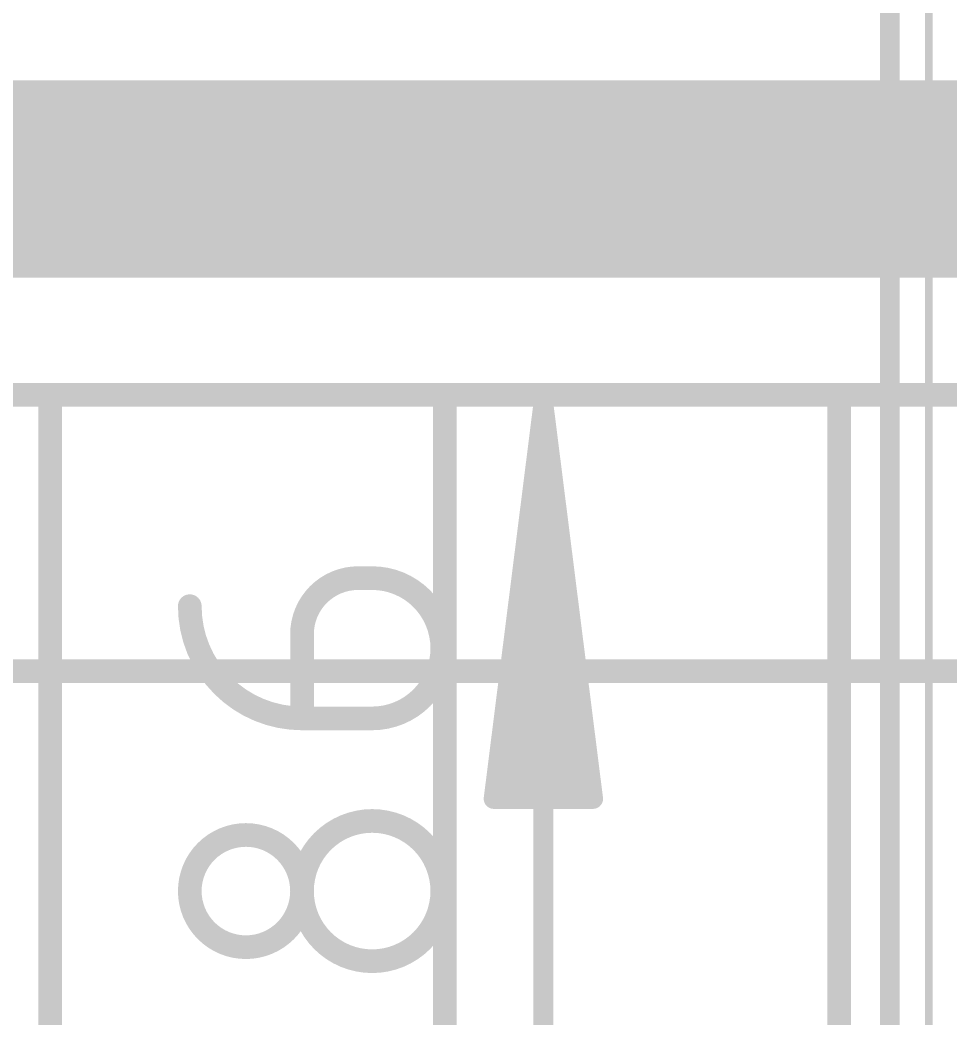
# Model space of a CAD drawing. Extents: x -15 to 70, y 0 to 100.
# Drawn here: x 40.45 to 46.43, y 63.81 to 70.23 of the extents above; entities that cross this region are included whole.
import ezdxf

# ---------------------------------------------------------------- set-up
doc = ezdxf.new("R2010")
doc.units = 0
for name, color, linetype in [('1', 12, 'CONTINUOUS'), ('16', 132, 'CONTINUOUS'), ('22', 253, 'CONTINUOUS'), ('25', 253, 'CONTINUOUS'), ('40', 132, 'CONTINUOUS'), ('52', 253, 'CONTINUOUS')]:
    doc.layers.add(name, color=color, linetype=linetype)

msp = doc.modelspace()

# ---------------------------------------------------------------- linework, layer by layer
at = {"layer": '1'}
for points, const_width in [([(39.37, 67.818), (45.765, 67.818)], 0.13), ([(43.815, 67.753), (43.4958, 65.218)], 0.13), ([(43.815, 67.753), (43.555, 65.218)], 0.13), ([(43.815, 67.753), (43.685, 65.218)], 0.13), ([(43.815, 67.753), (43.815, 61.025)], 0.13), ([(44.1342, 65.218), (43.815, 67.753)], 0.13), ([(43.945, 65.218), (43.815, 67.753)], 0.13), ([(44.075, 65.218), (43.815, 67.753)], 0.13), ([(42.6224, 66.6384), (42.7127, 66.6384)], 0.1524), ([(42.2612, 65.7353), (42.2612, 66.2772)], 0.1524), ([(42.7127, 65.7353), (42.2612, 65.7353)], 0.1524), ([(43.4958, 65.218), (44.1342, 65.218)], 0.13)]:
    msp.add_lwpolyline(points, dxfattribs=dict(at, const_width=const_width))
for points, const_width in [([(45.765, 67.7855, 1), (45.765, 67.8505)], 0.065), ([(43.8475, 67.753, 1), (43.7825, 67.753)], 0.065), ([(43.8472, 67.7571, 1), (43.7828, 67.7489)], 0.065), ([(43.8475, 67.7513, 1), (43.7825, 67.7547)], 0.065), ([(43.8475, 67.7547, 1), (43.7825, 67.7513)], 0.065), ([(43.8473, 67.7563, 1), (43.7827, 67.7497)], 0.065), ([(43.8473, 67.7497, 1), (43.7827, 67.7563)], 0.065), ([(43.8472, 67.7489, 1), (43.7828, 67.7571)], 0.065), ([(42.6224, 66.6384, 0.4142), (42.2612, 66.2772)], 0.1524), ([(42.6224, 66.6765, 1), (42.6224, 66.6003)], 0.0762), ([(42.6224, 66.6003, 1), (42.6224, 66.6765)], 0.0762), ([(42.7127, 65.7353, 1), (42.7127, 66.6384)], 0.1524), ([(42.7127, 66.6765, 1), (42.7127, 66.6003)], 0.0762), ([(42.7127, 66.6003, 1), (42.7127, 66.6765)], 0.0762), ([(41.5387, 66.4578, 0.4142), (42.2612, 65.7353)], 0.1524), ([(41.5768, 66.4578, 1), (41.5006, 66.4578)], 0.0762), ([(42.2993, 66.2772, 1), (42.2231, 66.2772)], 0.0762), ([(42.2231, 66.2772, 1), (42.2993, 66.2772)], 0.0762), ([(42.2612, 65.7734, 1), (42.2612, 65.6972)], 0.0762), ([(42.2612, 65.6972, 1), (42.2612, 65.7734)], 0.0762), ([(42.7127, 65.7734, 1), (42.7127, 65.6972)], 0.0762), ([(42.7127, 65.6972, 1), (42.7127, 65.7734)], 0.0762), ([(42.2231, 65.7353, 1), (42.2993, 65.7353)], 0.0762), ([(43.4958, 65.2505, 1), (43.4958, 65.1855)], 0.065), ([(44.1342, 65.1855, 1), (44.1342, 65.2505)], 0.065), ([(43.4635, 65.2221, 1), (43.528, 65.2139)], 0.065), ([(43.5227, 65.2213, 1), (43.5873, 65.2147)], 0.065), ([(43.6525, 65.2197, 1), (43.7175, 65.2163)], 0.065), ([(43.9125, 65.2163, 1), (43.9775, 65.2197)], 0.065), ([(44.0427, 65.2147, 1), (44.1073, 65.2213)], 0.065), ([(44.102, 65.2139, 1), (44.1665, 65.2221)], 0.065), ([(42.7127, 65.0753, 1), (42.7127, 64.1722)], 0.1524), ([(42.7127, 64.1722, 1), (42.7127, 65.0753)], 0.1524), ([(42.7127, 65.1134, 1), (42.7127, 65.0372)], 0.0762), ([(42.7127, 65.0372, 1), (42.7127, 65.1134)], 0.0762), ([(41.8999, 64.985, 1), (41.8999, 64.2625)], 0.1524), ([(41.8999, 64.2625, 1), (41.8999, 64.985)], 0.1524), ([(41.8999, 65.0231, 1), (41.8999, 64.9469)], 0.0762), ([(41.8999, 64.9469, 1), (41.8999, 65.0231)], 0.0762), ([(41.8999, 64.3006, 1), (41.8999, 64.2244)], 0.0762), ([(41.8999, 64.2244, 1), (41.8999, 64.3006)], 0.0762), ([(42.7127, 64.2103, 1), (42.7127, 64.1341)], 0.0762), ([(42.7127, 64.1341, 1), (42.7127, 64.2103)], 0.0762)]:
    msp.add_lwpolyline(points, format="xyb", dxfattribs=dict(at, const_width=const_width))
at = {"layer": '16', "const_width": 1.27}
msp.add_lwpolyline([(38.391, 69.208), (55.499, 69.208)], dxfattribs=at)
at = {"layer": '22', "const_width": 0.127}
msp.add_lwpolyline([(46.046, 81.653), (46.046, 55.253)], dxfattribs=at)
at = {"layer": '25', "const_width": 0.1524}
for points in [[(28.575, 67.818), (68.834, 67.818)], [(40.64, 60.96), (40.64, 67.818)], [(43.18, 60.96), (43.18, 67.818)], [(45.72, 60.96), (45.72, 67.818)], [(13.208, 66.04), (68.961, 66.04)]]:
    msp.add_lwpolyline(points, dxfattribs=at)
at = {"layer": '25', "const_width": 0.0762}
for points in [[(40.6781, 67.818, 1), (40.6019, 67.818)], [(43.2181, 67.818, 1), (43.1419, 67.818)], [(45.7581, 67.818, 1), (45.6819, 67.818)]]:
    msp.add_lwpolyline(points, format="xyb", dxfattribs=at)
at = {"layer": '40', "const_width": 0.05}
msp.add_lwpolyline([(46.296, 82.203), (46.296, 54.703)], dxfattribs=at)
at = {"layer": '52', "const_width": 0.127}
msp.add_lwpolyline([(46.046, 81.653), (46.046, 55.253)], dxfattribs=at)

doc.saveas('drawing.dxf')
